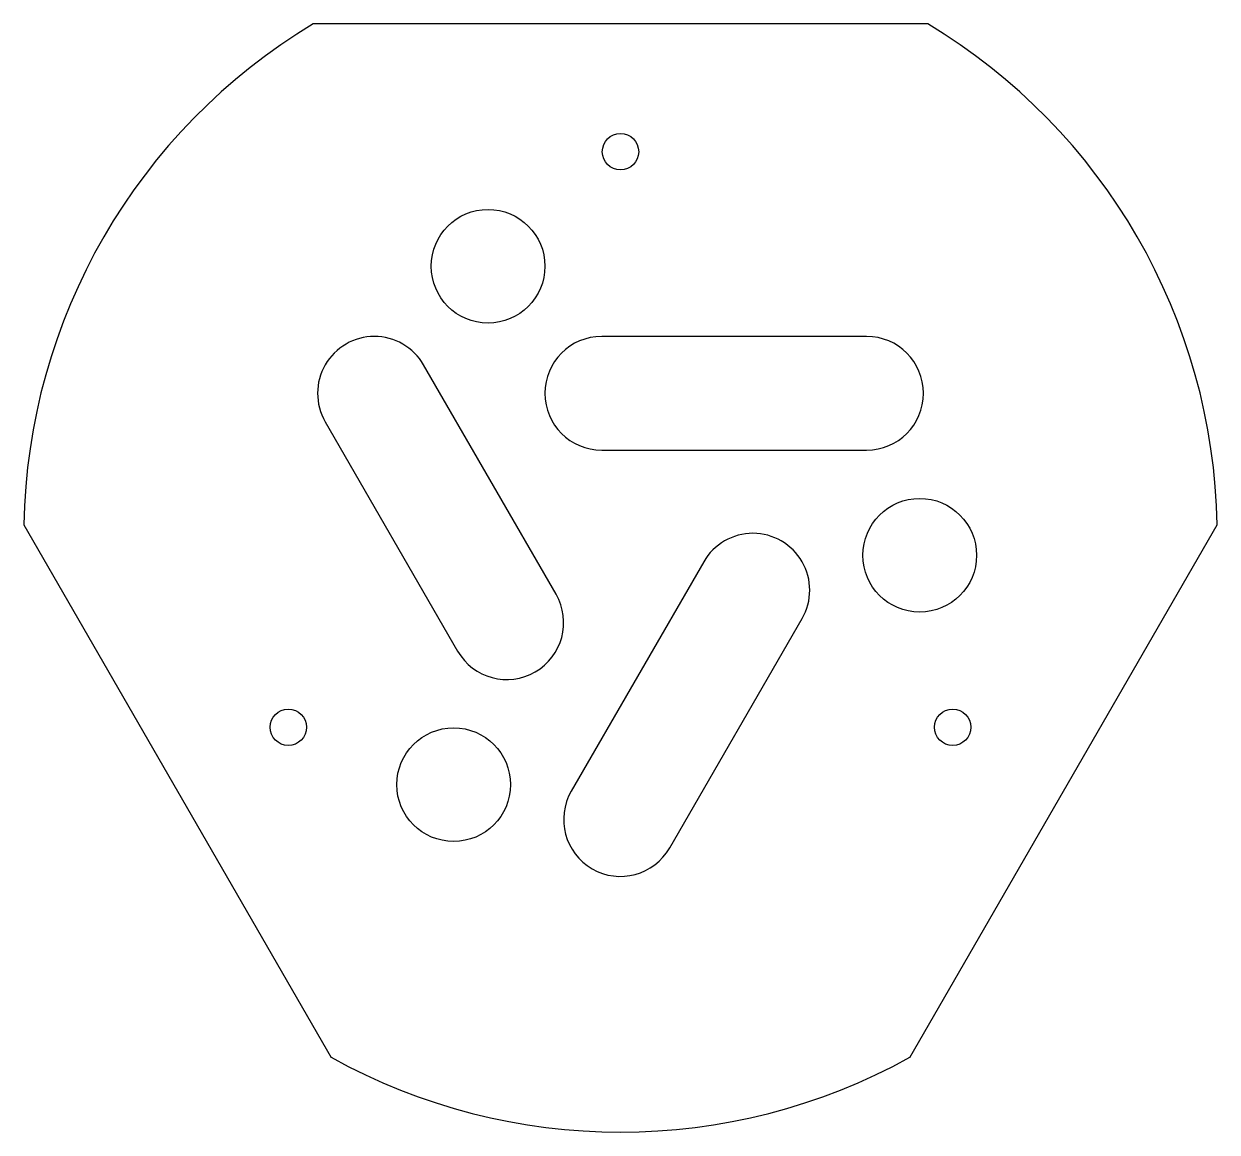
# Model space of a CAD drawing. Header units: millimetres. Extents: x -52 to 52, y -53 to 45.
import ezdxf

# ---------------------------------------------------------------- set-up
doc = ezdxf.new("R2010")
doc.units = ezdxf.units.MM

msp = doc.modelspace()

# ---------------------------------------------------------------- linework, layer by layer
at = {"color": 7, "linetype": 'Continuous', "lineweight": 25}
for p, q in [((27.04, 45), (-27.04, 45)), ((21.65, 17.5), (-1.65, 17.5)), ((-5.67, -5.18), (-17.32, 15)), ((-25.98, 10), (-14.33, -10.18)), ((-1.65, 7.5), (21.65, 7.5)), ((-52.49, 0.92), (-25.45, -45.92)), ((25.45, -45.92), (52.49, 0.92)), ((7.32, -2.32), (-4.33, -22.5)), ((4.33, -27.5), (15.98, -7.32))]:
    msp.add_line(p, q, dxfattribs=at)
for centre, radius in [((0, 33.75), 1.6), ((-11.65, 23.68), 5), ((26.33, -1.75), 5), ((-29.23, -16.88), 1.6), ((29.23, -16.88), 1.6), ((-14.68, -21.93), 5)]:
    msp.add_circle(centre, radius, dxfattribs=at)
for centre, radius, start, end in [((0, 0), 52.5, 121.0027, 178.9973), ((0, 0), 52.5, 1.0027, 58.9973), ((-21.65, 12.5), 5, 30, 210), ((-1.65, 12.5), 5, 90, 270), ((21.65, 12.5), 5, 270, 90), ((11.65, -4.82), 5, 330, 150), ((-10, -7.68), 5, 210, 30), ((0, -25), 5, 150, 330), ((0, 0), 52.5, 241.0027, 298.9973)]:
    msp.add_arc(centre, radius, start, end, dxfattribs=at)

doc.saveas('drawing.dxf')
